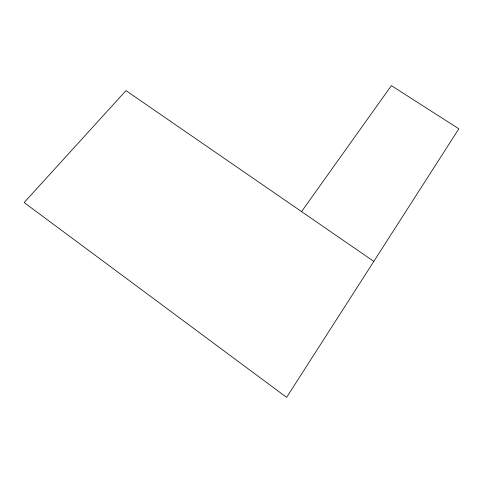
<?xml version="1.0" encoding="UTF-8"?>
<svg xmlns="http://www.w3.org/2000/svg" width="483" height="483" viewBox="0 0 483 483"><rect width="100%" height="100%" fill="white"/><g stroke="black" fill="none" stroke-linecap="round" stroke-linejoin="round"><path stroke-width="0.72" d="M301.549 211.602L391.381 85.642L458.85 128.798L286.618 397.358L24.15 202.552L125.997 90.623L373.812 261.4"/></g></svg>
